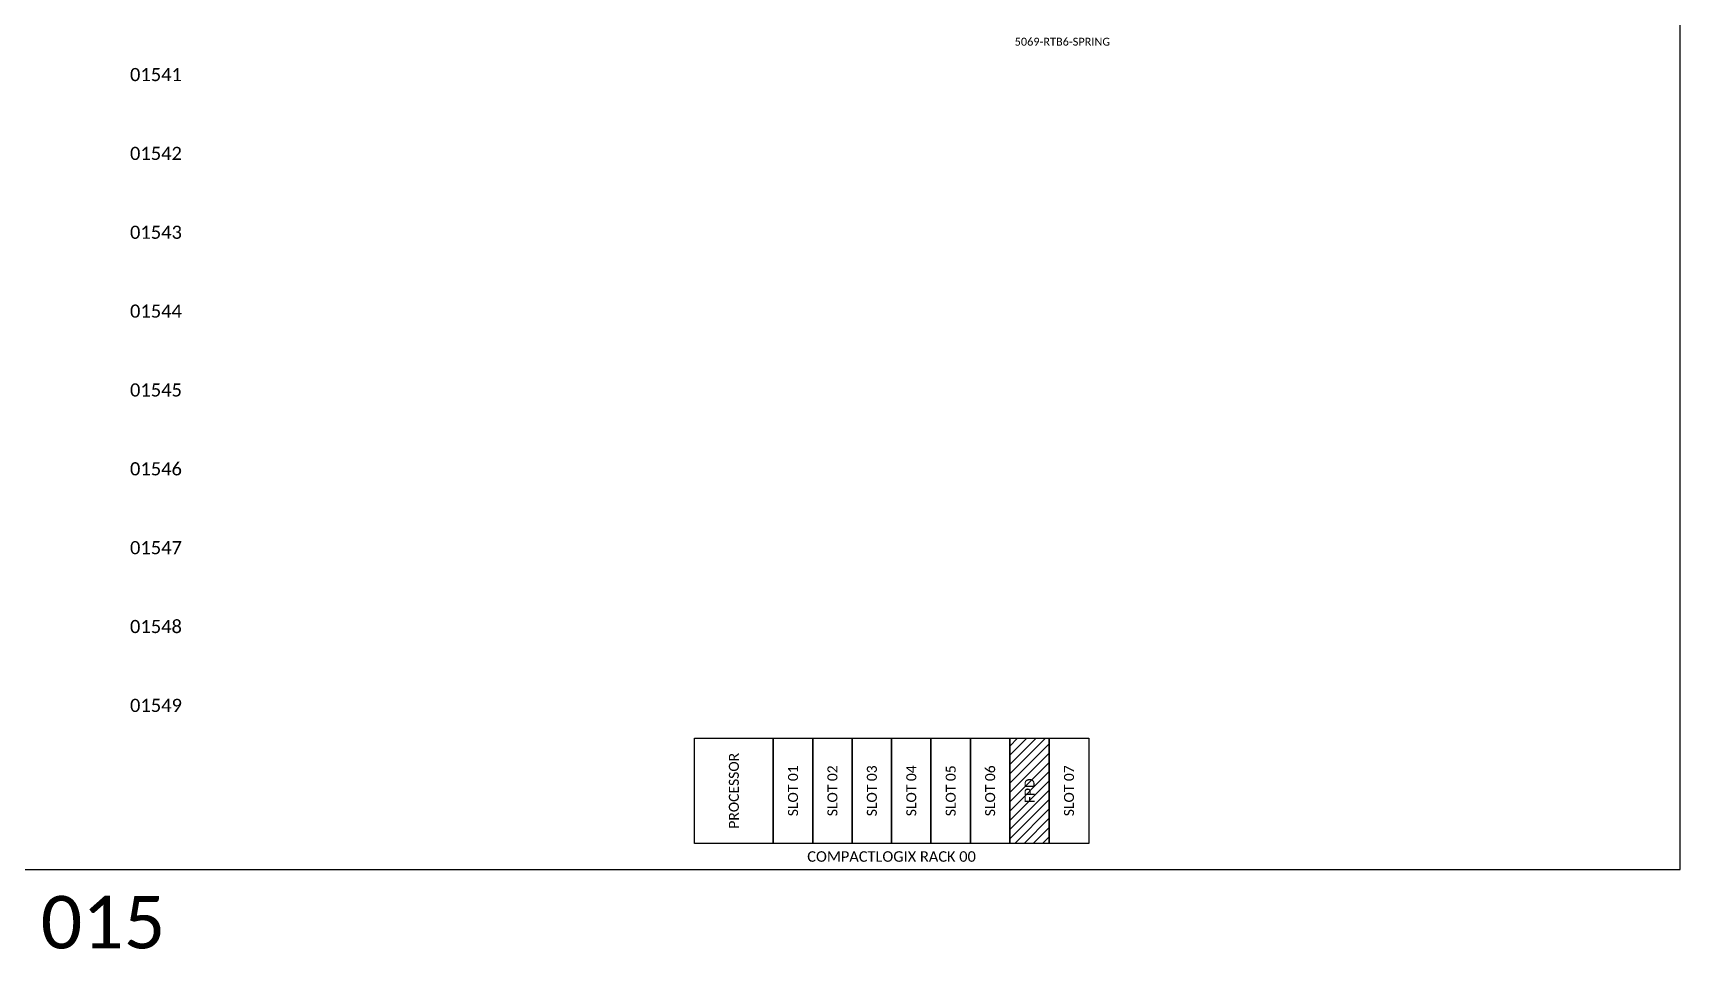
# Model space of a CAD drawing. Header units: inches. Extents: x 0 to 316, y -1 to 150.
# Drawn here: x 169.33 to 185, y 21.24 to 29.96 of the extents above; entities that cross this region are included whole.
import ezdxf
from ezdxf.enums import TextEntityAlignment as Align

# ---------------------------------------------------------------- set-up
doc = ezdxf.new("R2010")
doc.units = ezdxf.units.IN
doc.header["$MEASUREMENT"] = 0
doc.styles.add('Calibri', font='calibri.ttf')

msp = doc.modelspace()

# ---------------------------------------------------------------- hatches: boundary and pattern name
at = {"linetype": 'Continuous'}
h = msp.add_hatch(dxfattribs=at)
h.set_pattern_fill('ANSI31', color=2, scale=0.5)
h.set_pattern_definition([(45, (173.1875, -1), (-0.04419417, 0.04419417), [])])
h.paths.add_polyline_path([(179, 23.25), (178.625, 23.25), (178.625, 22.25), (179, 22.25)])
h.paths.add_polyline_path([(178.875, 23), (178.875, 22.5), (178.75, 22.5), (178.75, 23)], flags=0)
h.paths.add_polyline_path([(178.88958, 22.46688), (178.88958, 23.03312), (178.73588, 23.03312), (178.73588, 22.46688)], flags=24)

# ---------------------------------------------------------------- linework, layer by layer
at = {"ltscale": 0.25}
msp.add_lwpolyline([(155, 22), (185, 22), (185, 43), (155, 43)], close=True, dxfattribs=at)
at = {"color": 2, "linetype": 'Continuous'}
for points in [[(175.625, 23.25), (176.375, 23.25), (176.375, 22.25), (175.625, 22.25)], [(176.375, 23.25), (176.75, 23.25), (176.75, 22.25), (176.375, 22.25)], [(176.75, 23.25), (177.125, 23.25), (177.125, 22.25), (176.75, 22.25)], [(177.125, 23.25), (177.5, 23.25), (177.5, 22.25), (177.125, 22.25)], [(177.5, 23.25), (177.875, 23.25), (177.875, 22.25), (177.5, 22.25)], [(177.875, 23.25), (178.25, 23.25), (178.25, 22.25), (177.875, 22.25)], [(178.25, 23.25), (178.625, 23.25), (178.625, 22.25), (178.25, 22.25)], [(178.625, 23.25), (179, 23.25), (179, 22.25), (178.625, 22.25)], [(179, 23.25), (179.375, 23.25), (179.375, 22.25), (179, 22.25)]]:
    msp.add_lwpolyline(points, close=True, dxfattribs=at)

# ---------------------------------------------------------------- texts
at = {"color": 6, "style": 'Calibri'}
msp.add_text('5069-RTB6-SPRING', height=0.075, dxfattribs=at).set_placement((179.125, 29.875), align=Align.MIDDLE_CENTER)
at = {"style": 'Calibri'}
for s, p in [('01541', (170.75, 29.5)), ('01542', (170.75, 28.75)), ('01543', (170.75, 28)), ('01544', (170.75, 27.25)), ('01545', (170.75, 26.5)), ('01546', (170.75, 25.75)), ('01547', (170.75, 25)), ('01548', (170.75, 24.25)), ('01549', (170.75, 23.5))]:
    msp.add_text(s, height=0.125, dxfattribs=at).set_placement(p, align=Align.RIGHT)
at = {"color": 3, "style": 'Calibri'}
for s, p in [('PROCESSOR', (176, 22.75)), ('SLOT 01', (176.5625, 22.75)), ('SLOT 02', (176.9375, 22.75)), ('SLOT 03', (177.3125, 22.75)), ('SLOT 04', (177.6875, 22.75)), ('SLOT 05', (178.0625, 22.75)), ('SLOT 06', (178.4375, 22.75)), ('SLOT 07', (179.1875, 22.75)), ('FPD', (178.8125, 22.75))]:
    msp.add_text(s, height=0.095, rotation=90, dxfattribs=at).set_placement(p, align=Align.MIDDLE_CENTER)
msp.add_text('COMPACTLOGIX RACK 00', height=0.1, dxfattribs=at).set_placement((177.5, 22.125), align=Align.MIDDLE_CENTER)
at = {"style": 'Calibri'}
msp.add_text('015', height=0.5, dxfattribs=at).set_placement((170, 21.5), align=Align.MIDDLE_CENTER)

doc.saveas('drawing.dxf')
